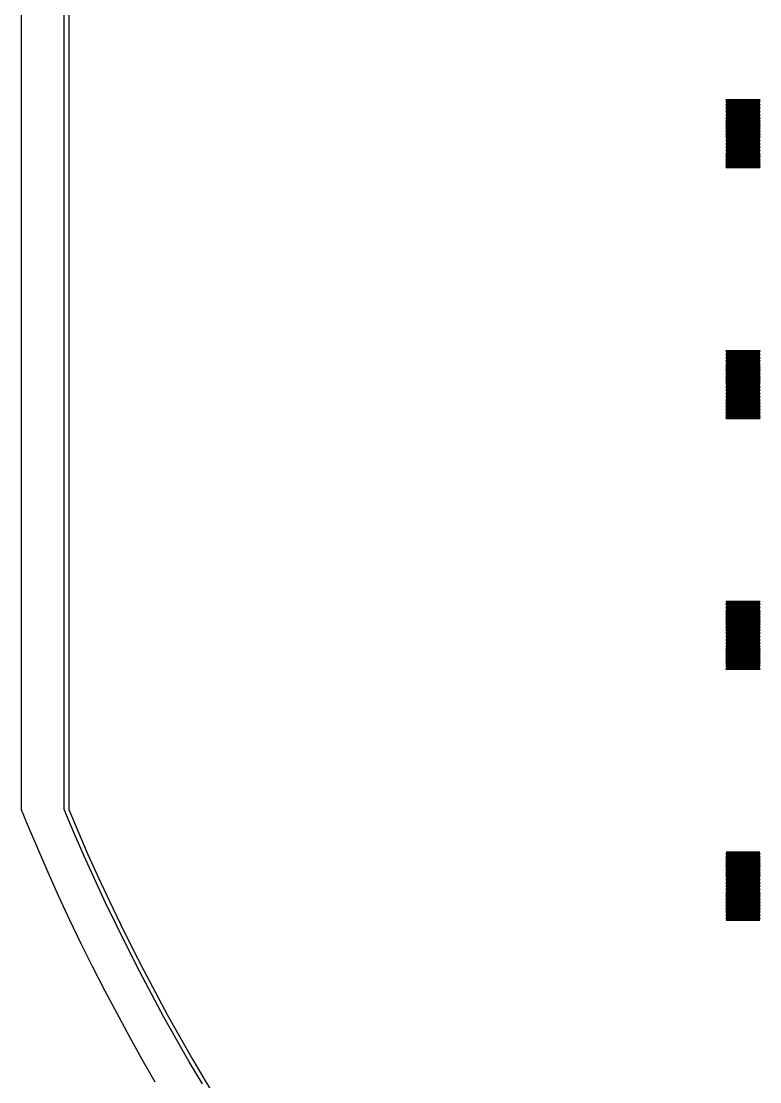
# Model space of a CAD drawing. Extents: x -17 to 130, y -40 to 112.
# Drawn here: x -16.89 to 9.6, y -2.52 to 35.54 of the extents above; entities that cross this region are included whole.
import ezdxf

# ---------------------------------------------------------------- set-up
doc = ezdxf.new("R2010")
doc.units = 0

msp = doc.modelspace()

# ---------------------------------------------------------------- linework, layer by layer
for p, q in [((-16.8921, 64.7463), (-16.8921, 7.25366)), ((-15.3519, 7.25034), (-15.3519, 64.7497)), ((-15.1895, 64.7488), (-15.1895, 7.25121)), ((8.40001, 32.715), (8.40001, 32.725)), ((8.40001, 32.725), (9.59999, 32.725)), ((9.59999, 32.715), (8.40001, 32.715)), ((8.40001, 32.675), (8.40001, 32.685)), ((8.40001, 32.685), (9.59999, 32.685)), ((9.59999, 32.675), (8.40001, 32.675)), ((8.40001, 32.635), (8.40001, 32.645)), ((8.40001, 32.645), (9.59999, 32.645)), ((9.59999, 32.635), (8.40001, 32.635)), ((8.40001, 32.595), (8.40001, 32.605)), ((8.40001, 32.605), (9.59999, 32.605)), ((9.59999, 32.595), (8.40001, 32.595)), ((8.40001, 32.555), (8.40001, 32.565)), ((8.40001, 32.565), (9.59999, 32.565)), ((9.59999, 32.555), (8.40001, 32.555)), ((8.40001, 32.515), (8.40001, 32.525)), ((8.40001, 32.525), (9.59999, 32.525)), ((9.59999, 32.515), (8.40001, 32.515)), ((8.40001, 32.475), (8.40001, 32.485)), ((8.40001, 32.485), (9.59999, 32.485)), ((9.59999, 32.475), (8.40001, 32.475)), ((8.40001, 32.435), (8.40001, 32.445)), ((8.40001, 32.445), (9.59999, 32.445)), ((9.59999, 32.435), (8.40001, 32.435)), ((8.40001, 32.395), (8.40001, 32.405)), ((8.40001, 32.405), (9.59999, 32.405)), ((9.59999, 32.395), (8.40001, 32.395)), ((8.40001, 32.355), (8.40001, 32.365)), ((8.40001, 32.365), (9.59999, 32.365)), ((9.59999, 32.355), (8.40001, 32.355)), ((9.59999, 32.725), (9.59999, 32.715)), ((9.59999, 32.685), (9.59999, 32.675)), ((9.59999, 32.645), (9.59999, 32.635)), ((9.59999, 32.605), (9.59999, 32.595)), ((9.59999, 32.565), (9.59999, 32.555)), ((9.59999, 32.525), (9.59999, 32.515)), ((9.59999, 32.485), (9.59999, 32.475)), ((9.59999, 32.445), (9.59999, 32.435)), ((9.59999, 32.405), (9.59999, 32.395)), ((9.59999, 32.365), (9.59999, 32.355)), ((8.40001, 32.315), (8.40001, 32.325)), ((8.40001, 32.325), (9.59999, 32.325)), ((9.59999, 32.315), (8.40001, 32.315)), ((8.40001, 32.275), (8.40001, 32.285)), ((8.40001, 32.285), (9.59999, 32.285)), ((9.59999, 32.275), (8.40001, 32.275)), ((8.40001, 32.235), (8.40001, 32.245)), ((8.40001, 32.245), (9.59999, 32.245)), ((9.59999, 32.235), (8.40001, 32.235)), ((8.40001, 32.195), (8.40001, 32.205)), ((8.40001, 32.205), (9.59999, 32.205)), ((9.59999, 32.195), (8.40001, 32.195)), ((8.40001, 32.155), (8.40001, 32.165)), ((8.40001, 32.165), (9.59999, 32.165)), ((9.59999, 32.155), (8.40001, 32.155)), ((8.40001, 32.115), (8.40001, 32.125)), ((8.40001, 32.125), (9.59999, 32.125)), ((9.59999, 32.115), (8.40001, 32.115)), ((8.40001, 32.075), (8.40001, 32.085)), ((8.40001, 32.085), (9.59999, 32.085)), ((9.59999, 32.075), (8.40001, 32.075)), ((8.40001, 32.035), (8.40001, 32.045)), ((8.40001, 32.045), (9.59999, 32.045)), ((9.59999, 32.035), (8.40001, 32.035)), ((8.40001, 31.995), (8.40001, 32.005)), ((8.40001, 32.005), (9.59999, 32.005)), ((9.59999, 31.995), (8.40001, 31.995)), ((9.59999, 32.325), (9.59999, 32.315)), ((9.59999, 32.285), (9.59999, 32.275)), ((9.59999, 32.245), (9.59999, 32.235)), ((9.59999, 32.205), (9.59999, 32.195)), ((9.59999, 32.165), (9.59999, 32.155)), ((9.59999, 32.125), (9.59999, 32.115)), ((9.59999, 32.085), (9.59999, 32.075)), ((9.59999, 32.045), (9.59999, 32.035)), ((9.59999, 32.005), (9.59999, 31.995)), ((8.40001, 31.955), (8.40001, 31.965)), ((8.40001, 31.965), (9.59999, 31.965)), ((9.59999, 31.955), (8.40001, 31.955)), ((8.40001, 31.915), (8.40001, 31.925)), ((8.40001, 31.925), (9.59999, 31.925)), ((9.59999, 31.915), (8.40001, 31.915)), ((8.40001, 31.875), (8.40001, 31.885)), ((8.40001, 31.885), (9.59999, 31.885)), ((9.59999, 31.875), (8.40001, 31.875)), ((8.40001, 31.835), (8.40001, 31.845)), ((8.40001, 31.845), (9.59999, 31.845)), ((9.59999, 31.835), (8.40001, 31.835)), ((8.40001, 31.795), (8.40001, 31.805)), ((8.40001, 31.805), (9.59999, 31.805)), ((9.59999, 31.795), (8.40001, 31.795)), ((8.40001, 31.755), (8.40001, 31.765)), ((8.40001, 31.765), (9.59999, 31.765)), ((9.59999, 31.755), (8.40001, 31.755)), ((8.40001, 31.715), (8.40001, 31.725)), ((8.40001, 31.725), (9.59999, 31.725)), ((9.59999, 31.715), (8.40001, 31.715)), ((8.40001, 31.675), (8.40001, 31.685)), ((8.40001, 31.685), (9.59999, 31.685)), ((9.59999, 31.675), (8.40001, 31.675)), ((8.40001, 31.635), (8.40001, 31.645)), ((8.40001, 31.645), (9.59999, 31.645)), ((9.59999, 31.635), (8.40001, 31.635)), ((8.40001, 31.595), (8.40001, 31.605)), ((8.40001, 31.605), (9.59999, 31.605)), ((9.59999, 31.595), (8.40001, 31.595)), ((9.59999, 31.965), (9.59999, 31.955)), ((9.59999, 31.925), (9.59999, 31.915)), ((9.59999, 31.885), (9.59999, 31.875)), ((9.59999, 31.845), (9.59999, 31.835)), ((9.59999, 31.805), (9.59999, 31.795)), ((9.59999, 31.765), (9.59999, 31.755)), ((9.59999, 31.725), (9.59999, 31.715)), ((9.59999, 31.685), (9.59999, 31.675)), ((9.59999, 31.645), (9.59999, 31.635)), ((9.59999, 31.605), (9.59999, 31.595)), ((8.40001, 31.555), (8.40001, 31.565)), ((8.40001, 31.565), (9.59999, 31.565)), ((9.59999, 31.555), (8.40001, 31.555)), ((8.40001, 31.515), (8.40001, 31.525)), ((8.40001, 31.525), (9.59999, 31.525)), ((9.59999, 31.515), (8.40001, 31.515)), ((8.40001, 31.475), (8.40001, 31.485)), ((8.40001, 31.485), (9.59999, 31.485)), ((9.59999, 31.475), (8.40001, 31.475)), ((8.40001, 31.435), (8.40001, 31.445)), ((8.40001, 31.445), (9.59999, 31.445)), ((9.59999, 31.435), (8.40001, 31.435)), ((8.40001, 31.395), (8.40001, 31.405)), ((8.40001, 31.405), (9.59999, 31.405)), ((9.59999, 31.395), (8.40001, 31.395)), ((8.40001, 31.355), (8.40001, 31.365)), ((8.40001, 31.365), (9.59999, 31.365)), ((9.59999, 31.355), (8.40001, 31.355)), ((8.40001, 31.315), (8.40001, 31.325)), ((8.40001, 31.325), (9.59999, 31.325)), ((9.59999, 31.315), (8.40001, 31.315)), ((8.40001, 31.275), (8.40001, 31.285)), ((8.40001, 31.285), (9.59999, 31.285)), ((9.59999, 31.275), (8.40001, 31.275)), ((8.40001, 31.235), (8.40001, 31.245)), ((8.40001, 31.245), (9.59999, 31.245)), ((9.59999, 31.235), (8.40001, 31.235)), ((9.59999, 31.565), (9.59999, 31.555)), ((9.59999, 31.525), (9.59999, 31.515)), ((9.59999, 31.485), (9.59999, 31.475)), ((9.59999, 31.445), (9.59999, 31.435)), ((9.59999, 31.405), (9.59999, 31.395)), ((9.59999, 31.365), (9.59999, 31.355)), ((9.59999, 31.325), (9.59999, 31.315)), ((9.59999, 31.285), (9.59999, 31.275)), ((9.59999, 31.245), (9.59999, 31.235)), ((8.40001, 31.195), (8.40001, 31.205)), ((8.40001, 31.205), (9.59999, 31.205)), ((9.59999, 31.195), (8.40001, 31.195)), ((8.40001, 31.155), (8.40001, 31.165)), ((8.40001, 31.165), (9.59999, 31.165)), ((9.59999, 31.155), (8.40001, 31.155)), ((8.40001, 31.115), (8.40001, 31.125)), ((8.40001, 31.125), (9.59999, 31.125)), ((9.59999, 31.115), (8.40001, 31.115)), ((8.40001, 31.075), (8.40001, 31.085)), ((8.40001, 31.085), (9.59999, 31.085)), ((9.59999, 31.075), (8.40001, 31.075)), ((8.40001, 31.035), (8.40001, 31.045)), ((8.40001, 31.045), (9.59999, 31.045)), ((9.59999, 31.035), (8.40001, 31.035)), ((8.40001, 30.995), (8.40001, 31.005)), ((8.40001, 31.005), (9.59999, 31.005)), ((9.59999, 30.995), (8.40001, 30.995)), ((8.40001, 30.955), (8.40001, 30.965)), ((8.40001, 30.965), (9.59999, 30.965)), ((9.59999, 30.955), (8.40001, 30.955)), ((8.40001, 30.915), (8.40001, 30.925)), ((8.40001, 30.925), (9.59999, 30.925)), ((9.59999, 30.915), (8.40001, 30.915)), ((8.40001, 30.875), (8.40001, 30.885)), ((8.40001, 30.885), (9.59999, 30.885)), ((9.59999, 30.875), (8.40001, 30.875)), ((8.40001, 30.835), (8.40001, 30.845)), ((8.40001, 30.845), (9.59999, 30.845)), ((9.59999, 30.835), (8.40001, 30.835)), ((9.59999, 31.205), (9.59999, 31.195)), ((9.59999, 31.165), (9.59999, 31.155)), ((9.59999, 31.125), (9.59999, 31.115)), ((9.59999, 31.085), (9.59999, 31.075)), ((9.59999, 31.045), (9.59999, 31.035)), ((9.59999, 31.005), (9.59999, 30.995)), ((9.59999, 30.965), (9.59999, 30.955)), ((9.59999, 30.925), (9.59999, 30.915)), ((9.59999, 30.885), (9.59999, 30.875)), ((9.59999, 30.845), (9.59999, 30.835)), ((8.40001, 30.795), (8.40001, 30.805)), ((8.40001, 30.805), (9.59999, 30.805)), ((9.59999, 30.795), (8.40001, 30.795)), ((8.40001, 30.755), (8.40001, 30.765)), ((8.40001, 30.765), (9.59999, 30.765)), ((9.59999, 30.755), (8.40001, 30.755)), ((8.40001, 30.715), (8.40001, 30.725)), ((8.40001, 30.725), (9.59999, 30.725)), ((9.59999, 30.715), (8.40001, 30.715)), ((8.40001, 30.675), (8.40001, 30.685)), ((8.40001, 30.685), (9.59999, 30.685)), ((9.59999, 30.675), (8.40001, 30.675)), ((8.40001, 30.635), (8.40001, 30.645)), ((8.40001, 30.645), (9.59999, 30.645)), ((9.59999, 30.635), (8.40001, 30.635)), ((8.40001, 30.595), (8.40001, 30.605)), ((8.40001, 30.605), (9.59999, 30.605)), ((9.59999, 30.595), (8.40001, 30.595)), ((8.40001, 30.555), (8.40001, 30.565)), ((8.40001, 30.565), (9.59999, 30.565)), ((9.59999, 30.555), (8.40001, 30.555)), ((8.40001, 30.515), (8.40001, 30.525)), ((8.40001, 30.525), (9.59999, 30.525)), ((9.59999, 30.515), (8.40001, 30.515)), ((8.40001, 30.475), (8.40001, 30.485)), ((8.40001, 30.485), (9.59999, 30.485)), ((9.59999, 30.475), (8.40001, 30.475)), ((9.59999, 30.805), (9.59999, 30.795)), ((9.59999, 30.765), (9.59999, 30.755)), ((9.59999, 30.725), (9.59999, 30.715)), ((9.59999, 30.685), (9.59999, 30.675)), ((9.59999, 30.645), (9.59999, 30.635)), ((9.59999, 30.605), (9.59999, 30.595)), ((9.59999, 30.565), (9.59999, 30.555)), ((9.59999, 30.525), (9.59999, 30.515)), ((9.59999, 30.485), (9.59999, 30.475)), ((8.40001, 30.435), (8.40001, 30.445)), ((8.40001, 30.445), (9.59999, 30.445)), ((9.59999, 30.435), (8.40001, 30.435)), ((8.40001, 30.395), (8.40001, 30.405)), ((8.40001, 30.405), (9.59999, 30.405)), ((9.59999, 30.395), (8.40001, 30.395)), ((8.40001, 30.355), (8.40001, 30.365)), ((8.40001, 30.365), (9.59999, 30.365)), ((9.59999, 30.355), (8.40001, 30.355)), ((8.40001, 30.315), (8.40001, 30.325)), ((8.40001, 30.325), (9.59999, 30.325)), ((9.59999, 30.315), (8.40001, 30.315)), ((8.40001, 30.275), (8.40001, 30.285)), ((8.40001, 30.285), (9.59999, 30.285)), ((9.59999, 30.275), (8.40001, 30.275)), ((9.59999, 30.445), (9.59999, 30.435)), ((9.59999, 30.405), (9.59999, 30.395)), ((9.59999, 30.365), (9.59999, 30.355)), ((9.59999, 30.325), (9.59999, 30.315)), ((9.59999, 30.285), (9.59999, 30.275)), ((8.40001, 23.715), (8.40001, 23.725)), ((8.40001, 23.725), (9.59999, 23.725)), ((9.59999, 23.715), (8.40001, 23.715)), ((8.40001, 23.675), (8.40001, 23.685)), ((8.40001, 23.685), (9.59999, 23.685)), ((9.59999, 23.675), (8.40001, 23.675)), ((8.40001, 23.635), (8.40001, 23.645)), ((8.40001, 23.645), (9.59999, 23.645)), ((9.59999, 23.635), (8.40001, 23.635)), ((8.40001, 23.595), (8.40001, 23.605)), ((8.40001, 23.605), (9.59999, 23.605)), ((9.59999, 23.725), (9.59999, 23.715)), ((9.59999, 23.685), (9.59999, 23.675)), ((9.59999, 23.645), (9.59999, 23.635)), ((9.59999, 23.605), (9.59999, 23.595)), ((9.59999, 23.595), (8.40001, 23.595)), ((8.40001, 23.555), (8.40001, 23.565)), ((8.40001, 23.565), (9.59999, 23.565)), ((9.59999, 23.555), (8.40001, 23.555)), ((8.40001, 23.515), (8.40001, 23.525)), ((8.40001, 23.525), (9.59999, 23.525)), ((9.59999, 23.515), (8.40001, 23.515)), ((8.40001, 23.475), (8.40001, 23.485)), ((8.40001, 23.485), (9.59999, 23.485)), ((9.59999, 23.475), (8.40001, 23.475)), ((8.40001, 23.435), (8.40001, 23.445)), ((8.40001, 23.445), (9.59999, 23.445)), ((9.59999, 23.435), (8.40001, 23.435)), ((8.40001, 23.395), (8.40001, 23.405)), ((8.40001, 23.405), (9.59999, 23.405)), ((9.59999, 23.395), (8.40001, 23.395)), ((8.40001, 23.355), (8.40001, 23.365)), ((8.40001, 23.365), (9.59999, 23.365)), ((9.59999, 23.355), (8.40001, 23.355)), ((8.40001, 23.315), (8.40001, 23.325)), ((8.40001, 23.325), (9.59999, 23.325)), ((9.59999, 23.315), (8.40001, 23.315)), ((8.40001, 23.275), (8.40001, 23.285)), ((8.40001, 23.285), (9.59999, 23.285)), ((9.59999, 23.275), (8.40001, 23.275)), ((8.40001, 23.235), (8.40001, 23.245)), ((8.40001, 23.245), (9.59999, 23.245)), ((9.59999, 23.235), (8.40001, 23.235)), ((9.59999, 23.565), (9.59999, 23.555)), ((9.59999, 23.525), (9.59999, 23.515)), ((9.59999, 23.485), (9.59999, 23.475)), ((9.59999, 23.445), (9.59999, 23.435)), ((9.59999, 23.405), (9.59999, 23.395)), ((9.59999, 23.365), (9.59999, 23.355)), ((9.59999, 23.325), (9.59999, 23.315)), ((9.59999, 23.285), (9.59999, 23.275)), ((9.59999, 23.245), (9.59999, 23.235)), ((8.40001, 23.195), (8.40001, 23.205)), ((8.40001, 23.205), (9.59999, 23.205)), ((9.59999, 23.195), (8.40001, 23.195)), ((8.40001, 23.155), (8.40001, 23.165)), ((8.40001, 23.165), (9.59999, 23.165)), ((9.59999, 23.155), (8.40001, 23.155)), ((8.40001, 23.115), (8.40001, 23.125)), ((8.40001, 23.125), (9.59999, 23.125)), ((9.59999, 23.115), (8.40001, 23.115)), ((8.40001, 23.075), (8.40001, 23.085)), ((8.40001, 23.085), (9.59999, 23.085)), ((9.59999, 23.075), (8.40001, 23.075)), ((8.40001, 23.035), (8.40001, 23.045)), ((8.40001, 23.045), (9.59999, 23.045)), ((9.59999, 23.035), (8.40001, 23.035)), ((8.40001, 22.995), (8.40001, 23.005)), ((8.40001, 23.005), (9.59999, 23.005)), ((9.59999, 22.995), (8.40001, 22.995)), ((8.40001, 22.955), (8.40001, 22.965)), ((8.40001, 22.965), (9.59999, 22.965)), ((9.59999, 22.955), (8.40001, 22.955)), ((8.40001, 22.915), (8.40001, 22.925)), ((8.40001, 22.925), (9.59999, 22.925)), ((9.59999, 22.915), (8.40001, 22.915)), ((8.40001, 22.875), (8.40001, 22.885)), ((8.40001, 22.885), (9.59999, 22.885)), ((9.59999, 22.875), (8.40001, 22.875)), ((8.40001, 22.835), (8.40001, 22.845)), ((8.40001, 22.845), (9.59999, 22.845)), ((9.59999, 23.205), (9.59999, 23.195)), ((9.59999, 23.165), (9.59999, 23.155)), ((9.59999, 23.125), (9.59999, 23.115)), ((9.59999, 23.085), (9.59999, 23.075)), ((9.59999, 23.045), (9.59999, 23.035)), ((9.59999, 23.005), (9.59999, 22.995)), ((9.59999, 22.965), (9.59999, 22.955)), ((9.59999, 22.925), (9.59999, 22.915)), ((9.59999, 22.885), (9.59999, 22.875)), ((9.59999, 22.845), (9.59999, 22.835)), ((9.59999, 22.835), (8.40001, 22.835)), ((8.40001, 22.795), (8.40001, 22.805)), ((8.40001, 22.805), (9.59999, 22.805)), ((9.59999, 22.795), (8.40001, 22.795)), ((8.40001, 22.755), (8.40001, 22.765)), ((8.40001, 22.765), (9.59999, 22.765)), ((9.59999, 22.755), (8.40001, 22.755)), ((8.40001, 22.715), (8.40001, 22.725)), ((8.40001, 22.725), (9.59999, 22.725)), ((9.59999, 22.715), (8.40001, 22.715)), ((8.40001, 22.675), (8.40001, 22.685)), ((8.40001, 22.685), (9.59999, 22.685)), ((9.59999, 22.675), (8.40001, 22.675)), ((8.40001, 22.635), (8.40001, 22.645)), ((8.40001, 22.645), (9.59999, 22.645)), ((9.59999, 22.635), (8.40001, 22.635)), ((8.40001, 22.595), (8.40001, 22.605)), ((8.40001, 22.605), (9.59999, 22.605)), ((9.59999, 22.595), (8.40001, 22.595)), ((8.40001, 22.555), (8.40001, 22.565)), ((8.40001, 22.565), (9.59999, 22.565)), ((9.59999, 22.555), (8.40001, 22.555)), ((8.40001, 22.515), (8.40001, 22.525)), ((8.40001, 22.525), (9.59999, 22.525)), ((9.59999, 22.515), (8.40001, 22.515)), ((8.40001, 22.475), (8.40001, 22.485)), ((8.40001, 22.485), (9.59999, 22.485)), ((9.59999, 22.475), (8.40001, 22.475)), ((9.59999, 22.805), (9.59999, 22.795)), ((9.59999, 22.765), (9.59999, 22.755)), ((9.59999, 22.725), (9.59999, 22.715)), ((9.59999, 22.685), (9.59999, 22.675)), ((9.59999, 22.645), (9.59999, 22.635)), ((9.59999, 22.605), (9.59999, 22.595)), ((9.59999, 22.565), (9.59999, 22.555)), ((9.59999, 22.525), (9.59999, 22.515)), ((9.59999, 22.485), (9.59999, 22.475)), ((8.40001, 22.435), (8.40001, 22.445)), ((8.40001, 22.445), (9.59999, 22.445)), ((9.59999, 22.435), (8.40001, 22.435)), ((8.40001, 22.395), (8.40001, 22.405)), ((8.40001, 22.405), (9.59999, 22.405)), ((9.59999, 22.395), (8.40001, 22.395)), ((8.40001, 22.355), (8.40001, 22.365)), ((8.40001, 22.365), (9.59999, 22.365)), ((9.59999, 22.355), (8.40001, 22.355)), ((8.40001, 22.315), (8.40001, 22.325)), ((8.40001, 22.325), (9.59999, 22.325)), ((9.59999, 22.315), (8.40001, 22.315)), ((8.40001, 22.275), (8.40001, 22.285)), ((8.40001, 22.285), (9.59999, 22.285)), ((9.59999, 22.275), (8.40001, 22.275)), ((8.40001, 22.235), (8.40001, 22.245)), ((8.40001, 22.245), (9.59999, 22.245)), ((9.59999, 22.235), (8.40001, 22.235)), ((8.40001, 22.195), (8.40001, 22.205)), ((8.40001, 22.205), (9.59999, 22.205)), ((9.59999, 22.195), (8.40001, 22.195)), ((8.40001, 22.155), (8.40001, 22.165)), ((8.40001, 22.165), (9.59999, 22.165)), ((9.59999, 22.155), (8.40001, 22.155)), ((8.40001, 22.115), (8.40001, 22.125)), ((8.40001, 22.125), (9.59999, 22.125)), ((9.59999, 22.115), (8.40001, 22.115)), ((8.40001, 22.075), (8.40001, 22.085)), ((8.40001, 22.085), (9.59999, 22.085)), ((9.59999, 22.075), (8.40001, 22.075)), ((9.59999, 22.445), (9.59999, 22.435)), ((9.59999, 22.405), (9.59999, 22.395)), ((9.59999, 22.365), (9.59999, 22.355)), ((9.59999, 22.325), (9.59999, 22.315)), ((9.59999, 22.285), (9.59999, 22.275)), ((9.59999, 22.245), (9.59999, 22.235)), ((9.59999, 22.205), (9.59999, 22.195)), ((9.59999, 22.165), (9.59999, 22.155)), ((9.59999, 22.125), (9.59999, 22.115)), ((9.59999, 22.085), (9.59999, 22.075)), ((8.40001, 22.035), (8.40001, 22.045)), ((8.40001, 22.045), (9.59999, 22.045)), ((9.59999, 22.035), (8.40001, 22.035)), ((8.40001, 21.995), (8.40001, 22.005)), ((8.40001, 22.005), (9.59999, 22.005)), ((9.59999, 21.995), (8.40001, 21.995)), ((8.40001, 21.955), (8.40001, 21.965)), ((8.40001, 21.965), (9.59999, 21.965)), ((9.59999, 21.955), (8.40001, 21.955)), ((8.40001, 21.915), (8.40001, 21.925)), ((8.40001, 21.925), (9.59999, 21.925)), ((9.59999, 21.915), (8.40001, 21.915)), ((8.40001, 21.875), (8.40001, 21.885)), ((8.40001, 21.885), (9.59999, 21.885)), ((9.59999, 21.875), (8.40001, 21.875)), ((8.40001, 21.835), (8.40001, 21.845)), ((8.40001, 21.845), (9.59999, 21.845)), ((9.59999, 21.835), (8.40001, 21.835)), ((8.40001, 21.795), (8.40001, 21.805)), ((8.40001, 21.805), (9.59999, 21.805)), ((9.59999, 21.795), (8.40001, 21.795)), ((8.40001, 21.755), (8.40001, 21.765)), ((8.40001, 21.765), (9.59999, 21.765)), ((9.59999, 21.755), (8.40001, 21.755)), ((8.40001, 21.715), (8.40001, 21.725)), ((8.40001, 21.725), (9.59999, 21.725)), ((9.59999, 21.715), (8.40001, 21.715)), ((9.59999, 22.045), (9.59999, 22.035)), ((9.59999, 22.005), (9.59999, 21.995)), ((9.59999, 21.965), (9.59999, 21.955)), ((9.59999, 21.925), (9.59999, 21.915)), ((9.59999, 21.885), (9.59999, 21.875)), ((9.59999, 21.845), (9.59999, 21.835)), ((9.59999, 21.805), (9.59999, 21.795)), ((9.59999, 21.765), (9.59999, 21.755)), ((9.59999, 21.725), (9.59999, 21.715)), ((8.40001, 21.675), (8.40001, 21.685)), ((8.40001, 21.685), (9.59999, 21.685)), ((9.59999, 21.675), (8.40001, 21.675)), ((8.40001, 21.635), (8.40001, 21.645)), ((8.40001, 21.645), (9.59999, 21.645)), ((9.59999, 21.635), (8.40001, 21.635)), ((8.40001, 21.595), (8.40001, 21.605)), ((8.40001, 21.605), (9.59999, 21.605)), ((9.59999, 21.595), (8.40001, 21.595)), ((8.40001, 21.555), (8.40001, 21.565)), ((8.40001, 21.565), (9.59999, 21.565)), ((9.59999, 21.555), (8.40001, 21.555)), ((8.40001, 21.515), (8.40001, 21.525)), ((8.40001, 21.525), (9.59999, 21.525)), ((9.59999, 21.515), (8.40001, 21.515)), ((8.40001, 21.475), (8.40001, 21.485)), ((8.40001, 21.485), (9.59999, 21.485)), ((9.59999, 21.475), (8.40001, 21.475)), ((8.40001, 21.435), (8.40001, 21.445)), ((8.40001, 21.445), (9.59999, 21.445)), ((9.59999, 21.435), (8.40001, 21.435)), ((8.40001, 21.395), (8.40001, 21.405)), ((8.40001, 21.405), (9.59999, 21.405)), ((9.59999, 21.395), (8.40001, 21.395)), ((8.40001, 21.355), (8.40001, 21.365)), ((8.40001, 21.365), (9.59999, 21.365)), ((9.59999, 21.355), (8.40001, 21.355)), ((8.40001, 21.315), (8.40001, 21.325)), ((8.40001, 21.325), (9.59999, 21.325)), ((9.59999, 21.315), (8.40001, 21.315)), ((9.59999, 21.685), (9.59999, 21.675)), ((9.59999, 21.645), (9.59999, 21.635)), ((9.59999, 21.605), (9.59999, 21.595)), ((9.59999, 21.565), (9.59999, 21.555)), ((9.59999, 21.525), (9.59999, 21.515)), ((9.59999, 21.485), (9.59999, 21.475)), ((9.59999, 21.445), (9.59999, 21.435)), ((9.59999, 21.405), (9.59999, 21.395)), ((9.59999, 21.365), (9.59999, 21.355)), ((9.59999, 21.325), (9.59999, 21.315)), ((8.40001, 21.275), (8.40001, 21.285)), ((8.40001, 21.285), (9.59999, 21.285)), ((9.59999, 21.275), (8.40001, 21.275)), ((9.59999, 21.285), (9.59999, 21.275)), ((8.40001, 14.715), (8.40001, 14.725)), ((8.40001, 14.725), (9.59999, 14.725)), ((9.59999, 14.715), (8.40001, 14.715)), ((8.40001, 14.675), (8.40001, 14.685)), ((8.40001, 14.685), (9.59999, 14.685)), ((9.59999, 14.675), (8.40001, 14.675)), ((8.40001, 14.635), (8.40001, 14.645)), ((8.40001, 14.645), (9.59999, 14.645)), ((9.59999, 14.635), (8.40001, 14.635)), ((8.40001, 14.595), (8.40001, 14.605)), ((8.40001, 14.605), (9.59999, 14.605)), ((9.59999, 14.595), (8.40001, 14.595)), ((8.40001, 14.555), (8.40001, 14.565)), ((8.40001, 14.565), (9.59999, 14.565)), ((9.59999, 14.555), (8.40001, 14.555)), ((8.40001, 14.515), (8.40001, 14.525)), ((8.40001, 14.525), (9.59999, 14.525)), ((9.59999, 14.515), (8.40001, 14.515)), ((8.40001, 14.475), (8.40001, 14.485)), ((8.40001, 14.485), (9.59999, 14.485)), ((9.59999, 14.475), (8.40001, 14.475)), ((9.59999, 14.725), (9.59999, 14.715)), ((9.59999, 14.685), (9.59999, 14.675)), ((9.59999, 14.645), (9.59999, 14.635)), ((9.59999, 14.605), (9.59999, 14.595)), ((9.59999, 14.565), (9.59999, 14.555)), ((9.59999, 14.525), (9.59999, 14.515)), ((9.59999, 14.485), (9.59999, 14.475)), ((8.40001, 14.435), (8.40001, 14.445)), ((8.40001, 14.445), (9.59999, 14.445)), ((9.59999, 14.435), (8.40001, 14.435)), ((8.40001, 14.395), (8.40001, 14.405)), ((8.40001, 14.405), (9.59999, 14.405)), ((9.59999, 14.395), (8.40001, 14.395)), ((8.40001, 14.355), (8.40001, 14.365)), ((8.40001, 14.365), (9.59999, 14.365)), ((9.59999, 14.355), (8.40001, 14.355)), ((8.40001, 14.315), (8.40001, 14.325)), ((8.40001, 14.325), (9.59999, 14.325)), ((9.59999, 14.315), (8.40001, 14.315)), ((8.40001, 14.275), (8.40001, 14.285)), ((8.40001, 14.285), (9.59999, 14.285)), ((9.59999, 14.275), (8.40001, 14.275)), ((8.40001, 14.235), (8.40001, 14.245)), ((8.40001, 14.245), (9.59999, 14.245)), ((9.59999, 14.235), (8.40001, 14.235)), ((8.40001, 14.195), (8.40001, 14.205)), ((8.40001, 14.205), (9.59999, 14.205)), ((9.59999, 14.195), (8.40001, 14.195)), ((8.40001, 14.155), (8.40001, 14.165)), ((8.40001, 14.165), (9.59999, 14.165)), ((9.59999, 14.155), (8.40001, 14.155)), ((8.40001, 14.115), (8.40001, 14.125)), ((8.40001, 14.125), (9.59999, 14.125)), ((9.59999, 14.115), (8.40001, 14.115)), ((8.40001, 14.075), (8.40001, 14.085)), ((8.40001, 14.085), (9.59999, 14.085)), ((9.59999, 14.445), (9.59999, 14.435)), ((9.59999, 14.405), (9.59999, 14.395)), ((9.59999, 14.365), (9.59999, 14.355)), ((9.59999, 14.325), (9.59999, 14.315)), ((9.59999, 14.285), (9.59999, 14.275)), ((9.59999, 14.245), (9.59999, 14.235)), ((9.59999, 14.205), (9.59999, 14.195)), ((9.59999, 14.165), (9.59999, 14.155)), ((9.59999, 14.125), (9.59999, 14.115)), ((9.59999, 14.085), (9.59999, 14.075)), ((9.59999, 14.075), (8.40001, 14.075)), ((8.40001, 14.035), (8.40001, 14.045)), ((8.40001, 14.045), (9.59999, 14.045)), ((9.59999, 14.035), (8.40001, 14.035)), ((8.40001, 13.995), (8.40001, 14.005)), ((8.40001, 14.005), (9.59999, 14.005)), ((9.59999, 13.995), (8.40001, 13.995)), ((8.40001, 13.955), (8.40001, 13.965)), ((8.40001, 13.965), (9.59999, 13.965)), ((9.59999, 13.955), (8.40001, 13.955)), ((8.40001, 13.915), (8.40001, 13.925)), ((8.40001, 13.925), (9.59999, 13.925)), ((9.59999, 13.915), (8.40001, 13.915)), ((8.40001, 13.875), (8.40001, 13.885)), ((8.40001, 13.885), (9.59999, 13.885)), ((9.59999, 13.875), (8.40001, 13.875)), ((8.40001, 13.835), (8.40001, 13.845)), ((8.40001, 13.845), (9.59999, 13.845)), ((9.59999, 13.835), (8.40001, 13.835)), ((8.40001, 13.795), (8.40001, 13.805)), ((8.40001, 13.805), (9.59999, 13.805)), ((9.59999, 13.795), (8.40001, 13.795)), ((8.40001, 13.755), (8.40001, 13.765)), ((8.40001, 13.765), (9.59999, 13.765)), ((9.59999, 13.755), (8.40001, 13.755)), ((8.40001, 13.715), (8.40001, 13.725)), ((8.40001, 13.725), (9.59999, 13.725)), ((9.59999, 13.715), (8.40001, 13.715)), ((9.59999, 14.045), (9.59999, 14.035)), ((9.59999, 14.005), (9.59999, 13.995)), ((9.59999, 13.965), (9.59999, 13.955)), ((9.59999, 13.925), (9.59999, 13.915)), ((9.59999, 13.885), (9.59999, 13.875)), ((9.59999, 13.845), (9.59999, 13.835)), ((9.59999, 13.805), (9.59999, 13.795)), ((9.59999, 13.765), (9.59999, 13.755)), ((9.59999, 13.725), (9.59999, 13.715)), ((8.40001, 13.675), (8.40001, 13.685)), ((8.40001, 13.685), (9.59999, 13.685)), ((9.59999, 13.675), (8.40001, 13.675)), ((8.40001, 13.635), (8.40001, 13.645)), ((8.40001, 13.645), (9.59999, 13.645)), ((9.59999, 13.635), (8.40001, 13.635)), ((8.40001, 13.595), (8.40001, 13.605)), ((8.40001, 13.605), (9.59999, 13.605)), ((9.59999, 13.595), (8.40001, 13.595)), ((8.40001, 13.555), (8.40001, 13.565)), ((8.40001, 13.565), (9.59999, 13.565)), ((9.59999, 13.555), (8.40001, 13.555)), ((8.40001, 13.515), (8.40001, 13.525)), ((8.40001, 13.525), (9.59999, 13.525)), ((9.59999, 13.515), (8.40001, 13.515)), ((8.40001, 13.475), (8.40001, 13.485)), ((8.40001, 13.485), (9.59999, 13.485)), ((9.59999, 13.475), (8.40001, 13.475)), ((8.40001, 13.435), (8.40001, 13.445)), ((8.40001, 13.445), (9.59999, 13.445)), ((9.59999, 13.435), (8.40001, 13.435)), ((8.40001, 13.395), (8.40001, 13.405)), ((8.40001, 13.405), (9.59999, 13.405)), ((9.59999, 13.395), (8.40001, 13.395)), ((8.40001, 13.355), (8.40001, 13.365)), ((8.40001, 13.365), (9.59999, 13.365)), ((9.59999, 13.355), (8.40001, 13.355)), ((8.40001, 13.315), (8.40001, 13.325)), ((8.40001, 13.325), (9.59999, 13.325)), ((9.59999, 13.685), (9.59999, 13.675)), ((9.59999, 13.645), (9.59999, 13.635)), ((9.59999, 13.605), (9.59999, 13.595)), ((9.59999, 13.565), (9.59999, 13.555)), ((9.59999, 13.525), (9.59999, 13.515)), ((9.59999, 13.485), (9.59999, 13.475)), ((9.59999, 13.445), (9.59999, 13.435)), ((9.59999, 13.405), (9.59999, 13.395)), ((9.59999, 13.365), (9.59999, 13.355)), ((9.59999, 13.325), (9.59999, 13.315)), ((9.59999, 13.315), (8.40001, 13.315)), ((8.40001, 13.275), (8.40001, 13.285)), ((8.40001, 13.285), (9.59999, 13.285)), ((9.59999, 13.275), (8.40001, 13.275)), ((8.40001, 13.235), (8.40001, 13.245)), ((8.40001, 13.245), (9.59999, 13.245)), ((9.59999, 13.235), (8.40001, 13.235)), ((8.40001, 13.195), (8.40001, 13.205)), ((8.40001, 13.205), (9.59999, 13.205)), ((9.59999, 13.195), (8.40001, 13.195)), ((8.40001, 13.155), (8.40001, 13.165)), ((8.40001, 13.165), (9.59999, 13.165)), ((9.59999, 13.155), (8.40001, 13.155)), ((8.40001, 13.115), (8.40001, 13.125)), ((8.40001, 13.125), (9.59999, 13.125)), ((9.59999, 13.115), (8.40001, 13.115)), ((8.40001, 13.075), (8.40001, 13.085)), ((8.40001, 13.085), (9.59999, 13.085)), ((9.59999, 13.075), (8.40001, 13.075)), ((8.40001, 13.035), (8.40001, 13.045)), ((8.40001, 13.045), (9.59999, 13.045)), ((9.59999, 13.035), (8.40001, 13.035)), ((8.40001, 12.995), (8.40001, 13.005)), ((8.40001, 13.005), (9.59999, 13.005)), ((9.59999, 12.995), (8.40001, 12.995)), ((8.40001, 12.955), (8.40001, 12.965)), ((8.40001, 12.965), (9.59999, 12.965)), ((9.59999, 12.955), (8.40001, 12.955)), ((9.59999, 13.285), (9.59999, 13.275)), ((9.59999, 13.245), (9.59999, 13.235)), ((9.59999, 13.205), (9.59999, 13.195)), ((9.59999, 13.165), (9.59999, 13.155)), ((9.59999, 13.125), (9.59999, 13.115)), ((9.59999, 13.085), (9.59999, 13.075)), ((9.59999, 13.045), (9.59999, 13.035)), ((9.59999, 13.005), (9.59999, 12.995)), ((9.59999, 12.965), (9.59999, 12.955)), ((8.40001, 12.915), (8.40001, 12.925)), ((8.40001, 12.925), (9.59999, 12.925)), ((9.59999, 12.915), (8.40001, 12.915)), ((8.40001, 12.875), (8.40001, 12.885)), ((8.40001, 12.885), (9.59999, 12.885)), ((9.59999, 12.875), (8.40001, 12.875)), ((8.40001, 12.835), (8.40001, 12.845)), ((8.40001, 12.845), (9.59999, 12.845)), ((9.59999, 12.835), (8.40001, 12.835)), ((8.40001, 12.795), (8.40001, 12.805)), ((8.40001, 12.805), (9.59999, 12.805)), ((9.59999, 12.795), (8.40001, 12.795)), ((8.40001, 12.755), (8.40001, 12.765)), ((8.40001, 12.765), (9.59999, 12.765)), ((9.59999, 12.755), (8.40001, 12.755)), ((8.40001, 12.715), (8.40001, 12.725)), ((8.40001, 12.725), (9.59999, 12.725)), ((9.59999, 12.715), (8.40001, 12.715)), ((8.40001, 12.675), (8.40001, 12.685)), ((8.40001, 12.685), (9.59999, 12.685)), ((9.59999, 12.675), (8.40001, 12.675)), ((8.40001, 12.635), (8.40001, 12.645)), ((8.40001, 12.645), (9.59999, 12.645)), ((9.59999, 12.635), (8.40001, 12.635)), ((8.40001, 12.595), (8.40001, 12.605)), ((8.40001, 12.605), (9.59999, 12.605)), ((9.59999, 12.595), (8.40001, 12.595)), ((8.40001, 12.555), (8.40001, 12.565)), ((8.40001, 12.565), (9.59999, 12.565)), ((9.59999, 12.925), (9.59999, 12.915)), ((9.59999, 12.885), (9.59999, 12.875)), ((9.59999, 12.845), (9.59999, 12.835)), ((9.59999, 12.805), (9.59999, 12.795)), ((9.59999, 12.765), (9.59999, 12.755)), ((9.59999, 12.725), (9.59999, 12.715)), ((9.59999, 12.685), (9.59999, 12.675)), ((9.59999, 12.645), (9.59999, 12.635)), ((9.59999, 12.605), (9.59999, 12.595)), ((9.59999, 12.565), (9.59999, 12.555)), ((9.59999, 12.555), (8.40001, 12.555)), ((8.40001, 12.515), (8.40001, 12.525)), ((8.40001, 12.525), (9.59999, 12.525)), ((9.59999, 12.515), (8.40001, 12.515)), ((8.40001, 12.475), (8.40001, 12.485)), ((8.40001, 12.485), (9.59999, 12.485)), ((9.59999, 12.475), (8.40001, 12.475)), ((8.40001, 12.435), (8.40001, 12.445)), ((8.40001, 12.445), (9.59999, 12.445)), ((9.59999, 12.435), (8.40001, 12.435)), ((8.40001, 12.395), (8.40001, 12.405)), ((8.40001, 12.405), (9.59999, 12.405)), ((9.59999, 12.395), (8.40001, 12.395)), ((8.40001, 12.355), (8.40001, 12.365)), ((8.40001, 12.365), (9.59999, 12.365)), ((9.59999, 12.355), (8.40001, 12.355)), ((8.40001, 12.315), (8.40001, 12.325)), ((8.40001, 12.325), (9.59999, 12.325)), ((9.59999, 12.315), (8.40001, 12.315)), ((8.40001, 12.275), (8.40001, 12.285)), ((8.40001, 12.285), (9.59999, 12.285)), ((9.59999, 12.275), (8.40001, 12.275)), ((9.59999, 12.525), (9.59999, 12.515)), ((9.59999, 12.485), (9.59999, 12.475)), ((9.59999, 12.445), (9.59999, 12.435)), ((9.59999, 12.405), (9.59999, 12.395)), ((9.59999, 12.365), (9.59999, 12.355)), ((9.59999, 12.325), (9.59999, 12.315)), ((9.59999, 12.285), (9.59999, 12.275)), ((-16.8921, 7.25366), (-16.6768, 6.72473)), ((-15.0025, 6.42105), (-15.3519, 7.25034)), ((-15.1895, 7.25121), (-14.8646, 6.48015)), ((-16.6768, 6.72473), (-16.3122, 5.85962)), ((-14.8646, 6.48015), (-14.4972, 5.6373)), ((-14.6343, 5.57651), (-15.0025, 6.42105)), ((-16.3122, 5.85962), (-15.937, 4.99904)), ((8.40001, 5.715), (8.40001, 5.72499)), ((8.40001, 5.72499), (9.59999, 5.72499)), ((9.59999, 5.715), (8.40001, 5.715)), ((9.59999, 5.72499), (9.59999, 5.715)), ((-14.2558, 4.73656), (-14.6343, 5.57651)), ((-14.4972, 5.6373), (-14.1194, 4.79903)), ((8.40001, 5.67499), (8.40001, 5.685)), ((8.40001, 5.685), (9.59999, 5.685)), ((9.59999, 5.67499), (8.40001, 5.67499)), ((8.40001, 5.63499), (8.40001, 5.64499)), ((8.40001, 5.64499), (9.59999, 5.64499)), ((9.59999, 5.63499), (8.40001, 5.63499)), ((8.40001, 5.59499), (8.40001, 5.605)), ((8.40001, 5.605), (9.59999, 5.605)), ((9.59999, 5.59499), (8.40001, 5.59499)), ((8.40001, 5.55499), (8.40001, 5.56499)), ((8.40001, 5.56499), (9.59999, 5.56499)), ((9.59999, 5.55499), (8.40001, 5.55499)), ((8.40001, 5.515), (8.40001, 5.52499)), ((8.40001, 5.52499), (9.59999, 5.52499)), ((9.59999, 5.515), (8.40001, 5.515)), ((8.40001, 5.47499), (8.40001, 5.48499)), ((8.40001, 5.48499), (9.59999, 5.48499)), ((9.59999, 5.47499), (8.40001, 5.47499)), ((8.40001, 5.435), (8.40001, 5.44499)), ((8.40001, 5.44499), (9.59999, 5.44499)), ((9.59999, 5.435), (8.40001, 5.435)), ((8.40001, 5.39499), (8.40001, 5.405)), ((8.40001, 5.405), (9.59999, 5.405)), ((9.59999, 5.39499), (8.40001, 5.39499)), ((8.40001, 5.355), (8.40001, 5.36499)), ((8.40001, 5.36499), (9.59999, 5.36499)), ((9.59999, 5.355), (8.40001, 5.355)), ((9.59999, 5.685), (9.59999, 5.67499)), ((9.59999, 5.64499), (9.59999, 5.63499)), ((9.59999, 5.605), (9.59999, 5.59499)), ((9.59999, 5.56499), (9.59999, 5.55499)), ((9.59999, 5.52499), (9.59999, 5.515)), ((9.59999, 5.48499), (9.59999, 5.47499)), ((9.59999, 5.44499), (9.59999, 5.435)), ((9.59999, 5.405), (9.59999, 5.39499)), ((9.59999, 5.36499), (9.59999, 5.355)), ((-15.937, 4.99904), (-15.5513, 4.14314)), ((8.40001, 5.31499), (8.40001, 5.325)), ((8.40001, 5.325), (9.59999, 5.325)), ((9.59999, 5.31499), (8.40001, 5.31499)), ((8.40001, 5.27499), (8.40001, 5.28499)), ((8.40001, 5.28499), (9.59999, 5.28499)), ((9.59999, 5.27499), (8.40001, 5.27499)), ((8.40001, 5.23499), (8.40001, 5.245)), ((8.40001, 5.245), (9.59999, 5.245)), ((9.59999, 5.23499), (8.40001, 5.23499)), ((8.40001, 5.19499), (8.40001, 5.20499)), ((8.40001, 5.20499), (9.59999, 5.20499)), ((9.59999, 5.19499), (8.40001, 5.19499)), ((8.40001, 5.155), (8.40001, 5.16499)), ((8.40001, 5.16499), (9.59999, 5.16499)), ((9.59999, 5.155), (8.40001, 5.155)), ((8.40001, 5.11499), (8.40001, 5.125)), ((8.40001, 5.125), (9.59999, 5.125)), ((9.59999, 5.11499), (8.40001, 5.11499)), ((8.40001, 5.075), (8.40001, 5.08499)), ((8.40001, 5.08499), (9.59999, 5.08499)), ((9.59999, 5.075), (8.40001, 5.075)), ((8.40001, 5.03499), (8.40001, 5.045)), ((8.40001, 5.045), (9.59999, 5.045)), ((9.59999, 5.03499), (8.40001, 5.03499)), ((8.40001, 4.995), (8.40001, 5.00499)), ((8.40001, 5.00499), (9.59999, 5.00499)), ((9.59999, 4.995), (8.40001, 4.995)), ((8.40001, 4.95499), (8.40001, 4.965)), ((8.40001, 4.965), (9.59999, 4.965)), ((9.59999, 4.95499), (8.40001, 4.95499)), ((9.59999, 5.325), (9.59999, 5.31499)), ((9.59999, 5.28499), (9.59999, 5.27499)), ((9.59999, 5.245), (9.59999, 5.23499)), ((9.59999, 5.20499), (9.59999, 5.19499)), ((9.59999, 5.16499), (9.59999, 5.155)), ((9.59999, 5.125), (9.59999, 5.11499)), ((9.59999, 5.08499), (9.59999, 5.075)), ((9.59999, 5.045), (9.59999, 5.03499)), ((9.59999, 5.00499), (9.59999, 4.995)), ((9.59999, 4.965), (9.59999, 4.95499)), ((-13.867, 3.90131), (-14.2558, 4.73656)), ((-14.1194, 4.79903), (-13.7314, 3.96544)), ((8.40001, 4.91499), (8.40001, 4.92499)), ((8.40001, 4.92499), (9.59999, 4.92499)), ((9.59999, 4.91499), (8.40001, 4.91499)), ((8.40001, 4.875), (8.40001, 4.88499)), ((8.40001, 4.88499), (9.59999, 4.88499)), ((9.59999, 4.875), (8.40001, 4.875)), ((8.40001, 4.83499), (8.40001, 4.84499)), ((8.40001, 4.84499), (9.59999, 4.84499)), ((9.59999, 4.83499), (8.40001, 4.83499)), ((8.40001, 4.795), (8.40001, 4.80499)), ((8.40001, 4.80499), (9.59999, 4.80499)), ((9.59999, 4.795), (8.40001, 4.795)), ((8.40001, 4.75499), (8.40001, 4.765)), ((8.40001, 4.765), (9.59999, 4.765)), ((9.59999, 4.75499), (8.40001, 4.75499)), ((8.40001, 4.715), (8.40001, 4.72499)), ((8.40001, 4.72499), (9.59999, 4.72499)), ((9.59999, 4.715), (8.40001, 4.715)), ((8.40001, 4.67499), (8.40001, 4.685)), ((8.40001, 4.685), (9.59999, 4.685)), ((9.59999, 4.67499), (8.40001, 4.67499)), ((8.40001, 4.63499), (8.40001, 4.64499)), ((8.40001, 4.64499), (9.59999, 4.64499)), ((9.59999, 4.63499), (8.40001, 4.63499)), ((8.40001, 4.59499), (8.40001, 4.605)), ((8.40001, 4.605), (9.59999, 4.605)), ((9.59999, 4.59499), (8.40001, 4.59499)), ((9.59999, 4.92499), (9.59999, 4.91499)), ((9.59999, 4.88499), (9.59999, 4.875)), ((9.59999, 4.84499), (9.59999, 4.83499)), ((9.59999, 4.80499), (9.59999, 4.795)), ((9.59999, 4.765), (9.59999, 4.75499)), ((9.59999, 4.72499), (9.59999, 4.715)), ((9.59999, 4.685), (9.59999, 4.67499)), ((9.59999, 4.64499), (9.59999, 4.63499)), ((9.59999, 4.605), (9.59999, 4.59499)), ((8.40001, 4.55499), (8.40001, 4.56499)), ((8.40001, 4.56499), (9.59999, 4.56499)), ((9.59999, 4.55499), (8.40001, 4.55499)), ((8.40001, 4.515), (8.40001, 4.52499)), ((8.40001, 4.52499), (9.59999, 4.52499)), ((9.59999, 4.515), (8.40001, 4.515)), ((8.40001, 4.47501), (8.40001, 4.485)), ((8.40001, 4.485), (9.59999, 4.485)), ((9.59999, 4.47501), (8.40001, 4.47501)), ((8.40001, 4.43501), (8.40001, 4.44501)), ((8.40001, 4.44501), (9.59999, 4.44501)), ((9.59999, 4.43501), (8.40001, 4.43501)), ((8.40001, 4.395), (8.40001, 4.40501)), ((8.40001, 4.40501), (9.59999, 4.40501)), ((9.59999, 4.395), (8.40001, 4.395)), ((8.40001, 4.35501), (8.40001, 4.36501)), ((8.40001, 4.36501), (9.59999, 4.36501)), ((9.59999, 4.35501), (8.40001, 4.35501)), ((8.40001, 4.315), (8.40001, 4.32501)), ((8.40001, 4.32501), (9.59999, 4.32501)), ((9.59999, 4.315), (8.40001, 4.315)), ((8.40001, 4.27501), (8.40001, 4.285)), ((8.40001, 4.285), (9.59999, 4.285)), ((9.59999, 4.27501), (8.40001, 4.27501)), ((8.40001, 4.235), (8.40001, 4.24501)), ((8.40001, 4.24501), (9.59999, 4.24501)), ((9.59999, 4.235), (8.40001, 4.235)), ((8.40001, 4.19501), (8.40001, 4.205)), ((8.40001, 4.205), (9.59999, 4.205)), ((9.59999, 4.19501), (8.40001, 4.19501)), ((9.59999, 4.56499), (9.59999, 4.55499)), ((9.59999, 4.52499), (9.59999, 4.515)), ((9.59999, 4.485), (9.59999, 4.47501)), ((9.59999, 4.44501), (9.59999, 4.43501)), ((9.59999, 4.40501), (9.59999, 4.395)), ((9.59999, 4.36501), (9.59999, 4.35501)), ((9.59999, 4.32501), (9.59999, 4.315)), ((9.59999, 4.285), (9.59999, 4.27501)), ((9.59999, 4.24501), (9.59999, 4.235)), ((9.59999, 4.205), (9.59999, 4.19501)), ((-15.5513, 4.14314), (-15.1552, 3.29204)), ((-13.468, 3.07089), (-13.867, 3.90131)), ((-13.7314, 3.96544), (-13.3332, 3.13669)), ((8.40001, 4.15501), (8.40001, 4.16501)), ((8.40001, 4.16501), (9.59999, 4.16501)), ((9.59999, 4.15501), (8.40001, 4.15501)), ((8.40001, 4.11501), (8.40001, 4.125)), ((8.40001, 4.125), (9.59999, 4.125)), ((9.59999, 4.11501), (8.40001, 4.11501)), ((8.40001, 4.07501), (8.40001, 4.08501)), ((8.40001, 4.08501), (9.59999, 4.08501)), ((9.59999, 4.07501), (8.40001, 4.07501)), ((8.40001, 4.035), (8.40001, 4.04501)), ((8.40001, 4.04501), (9.59999, 4.04501)), ((9.59999, 4.035), (8.40001, 4.035)), ((8.40001, 3.99501), (8.40001, 4.005)), ((8.40001, 4.005), (9.59999, 4.005)), ((9.59999, 3.99501), (8.40001, 3.99501)), ((8.40001, 3.955), (8.40001, 3.96501)), ((8.40001, 3.96501), (9.59999, 3.96501)), ((9.59999, 3.955), (8.40001, 3.955)), ((8.40001, 3.91501), (8.40001, 3.925)), ((8.40001, 3.925), (9.59999, 3.925)), ((9.59999, 3.91501), (8.40001, 3.91501)), ((8.40001, 3.875), (8.40001, 3.88501)), ((8.40001, 3.88501), (9.59999, 3.88501)), ((9.59999, 3.875), (8.40001, 3.875)), ((8.40001, 3.83501), (8.40001, 3.845)), ((8.40001, 3.845), (9.59999, 3.845)), ((9.59999, 3.83501), (8.40001, 3.83501)), ((9.59999, 4.16501), (9.59999, 4.15501)), ((9.59999, 4.125), (9.59999, 4.11501)), ((9.59999, 4.08501), (9.59999, 4.07501)), ((9.59999, 4.04501), (9.59999, 4.035)), ((9.59999, 4.005), (9.59999, 3.99501)), ((9.59999, 3.96501), (9.59999, 3.955)), ((9.59999, 3.925), (9.59999, 3.91501)), ((9.59999, 3.88501), (9.59999, 3.875)), ((9.59999, 3.845), (9.59999, 3.83501)), ((8.40001, 3.79501), (8.40001, 3.80501)), ((8.40001, 3.80501), (9.59999, 3.80501)), ((9.59999, 3.79501), (8.40001, 3.79501)), ((8.40001, 3.755), (8.40001, 3.76501)), ((8.40001, 3.76501), (9.59999, 3.76501)), ((9.59999, 3.755), (8.40001, 3.755)), ((8.40001, 3.71501), (8.40001, 3.72501)), ((8.40001, 3.72501), (9.59999, 3.72501)), ((9.59999, 3.71501), (8.40001, 3.71501)), ((8.40001, 3.675), (8.40001, 3.68501)), ((8.40001, 3.68501), (9.59999, 3.68501)), ((9.59999, 3.675), (8.40001, 3.675)), ((8.40001, 3.63501), (8.40001, 3.645)), ((8.40001, 3.645), (9.59999, 3.645)), ((9.59999, 3.63501), (8.40001, 3.63501)), ((8.40001, 3.595), (8.40001, 3.60501)), ((8.40001, 3.60501), (9.59999, 3.60501)), ((9.59999, 3.595), (8.40001, 3.595)), ((8.40001, 3.55501), (8.40001, 3.565)), ((8.40001, 3.565), (9.59999, 3.565)), ((9.59999, 3.55501), (8.40001, 3.55501)), ((8.40001, 3.51501), (8.40001, 3.52501)), ((8.40001, 3.52501), (9.59999, 3.52501)), ((9.59999, 3.51501), (8.40001, 3.51501)), ((8.40001, 3.47501), (8.40001, 3.485)), ((8.40001, 3.485), (9.59999, 3.485)), ((9.59999, 3.47501), (8.40001, 3.47501)), ((8.40001, 3.43501), (8.40001, 3.44501)), ((8.40001, 3.44501), (9.59999, 3.44501)), ((9.59999, 3.43501), (8.40001, 3.43501)), ((9.59999, 3.80501), (9.59999, 3.79501)), ((9.59999, 3.76501), (9.59999, 3.755)), ((9.59999, 3.72501), (9.59999, 3.71501)), ((9.59999, 3.68501), (9.59999, 3.675)), ((9.59999, 3.645), (9.59999, 3.63501)), ((9.59999, 3.60501), (9.59999, 3.595)), ((9.59999, 3.565), (9.59999, 3.55501)), ((9.59999, 3.52501), (9.59999, 3.51501)), ((9.59999, 3.485), (9.59999, 3.47501)), ((9.59999, 3.44501), (9.59999, 3.43501)), ((-15.1552, 3.29204), (-14.7486, 2.44586)), ((-13.0588, 2.24544), (-13.468, 3.07089)), ((-13.3332, 3.13669), (-12.9248, 2.31288)), ((8.40001, 3.395), (8.40001, 3.40501)), ((8.40001, 3.40501), (9.59999, 3.40501)), ((9.59999, 3.395), (8.40001, 3.395)), ((8.40001, 3.35501), (8.40001, 3.36501)), ((8.40001, 3.36501), (9.59999, 3.36501)), ((9.59999, 3.35501), (8.40001, 3.35501)), ((8.40001, 3.315), (8.40001, 3.32501)), ((8.40001, 3.32501), (9.59999, 3.32501)), ((9.59999, 3.315), (8.40001, 3.315)), ((8.40001, 3.27501), (8.40001, 3.285)), ((8.40001, 3.285), (9.59999, 3.285)), ((9.59999, 3.27501), (8.40001, 3.27501)), ((9.59999, 3.40501), (9.59999, 3.395)), ((9.59999, 3.36501), (9.59999, 3.35501)), ((9.59999, 3.32501), (9.59999, 3.315)), ((9.59999, 3.285), (9.59999, 3.27501)), ((-14.7486, 2.44586), (-14.3316, 1.60474)), ((-12.9248, 2.31288), (-12.5064, 1.49414)), ((-12.6395, 1.42506), (-13.0588, 2.24544)), ((-14.3316, 1.60474), (-13.9044, 0.7688)), ((-12.2102, 0.60989), (-12.6395, 1.42506)), ((-12.5064, 1.49414), (-12.0779, 0.6806)), ((-13.9044, 0.7688), (-13.467, -0.06184)), ((-11.771, -0.19994), (-12.2102, 0.60989)), ((-12.0779, 0.6806), (-11.6395, -0.12761)), ((-13.467, -0.06184), (-13.0194, -0.88705)), ((-11.3218, -1.00433), (-11.771, -0.19994)), ((-11.6395, -0.12761), (-11.1913, -0.93039)), ((-13.0194, -0.88705), (-12.5616, -1.70671)), ((-10.8628, -1.80313), (-11.3218, -1.00433)), ((-11.1913, -0.93039), (-10.7332, -1.7276)), ((-12.5616, -1.70671), (-12.0939, -2.52068)), ((-10.394, -2.59625), (-10.8628, -1.80313)), ((-10.7332, -1.7276), (-10.2653, -2.51915)), ((-10.2653, -2.51915), (-9.78778, -3.30487))]:
    msp.add_line(p, q)

doc.saveas('drawing.dxf')
